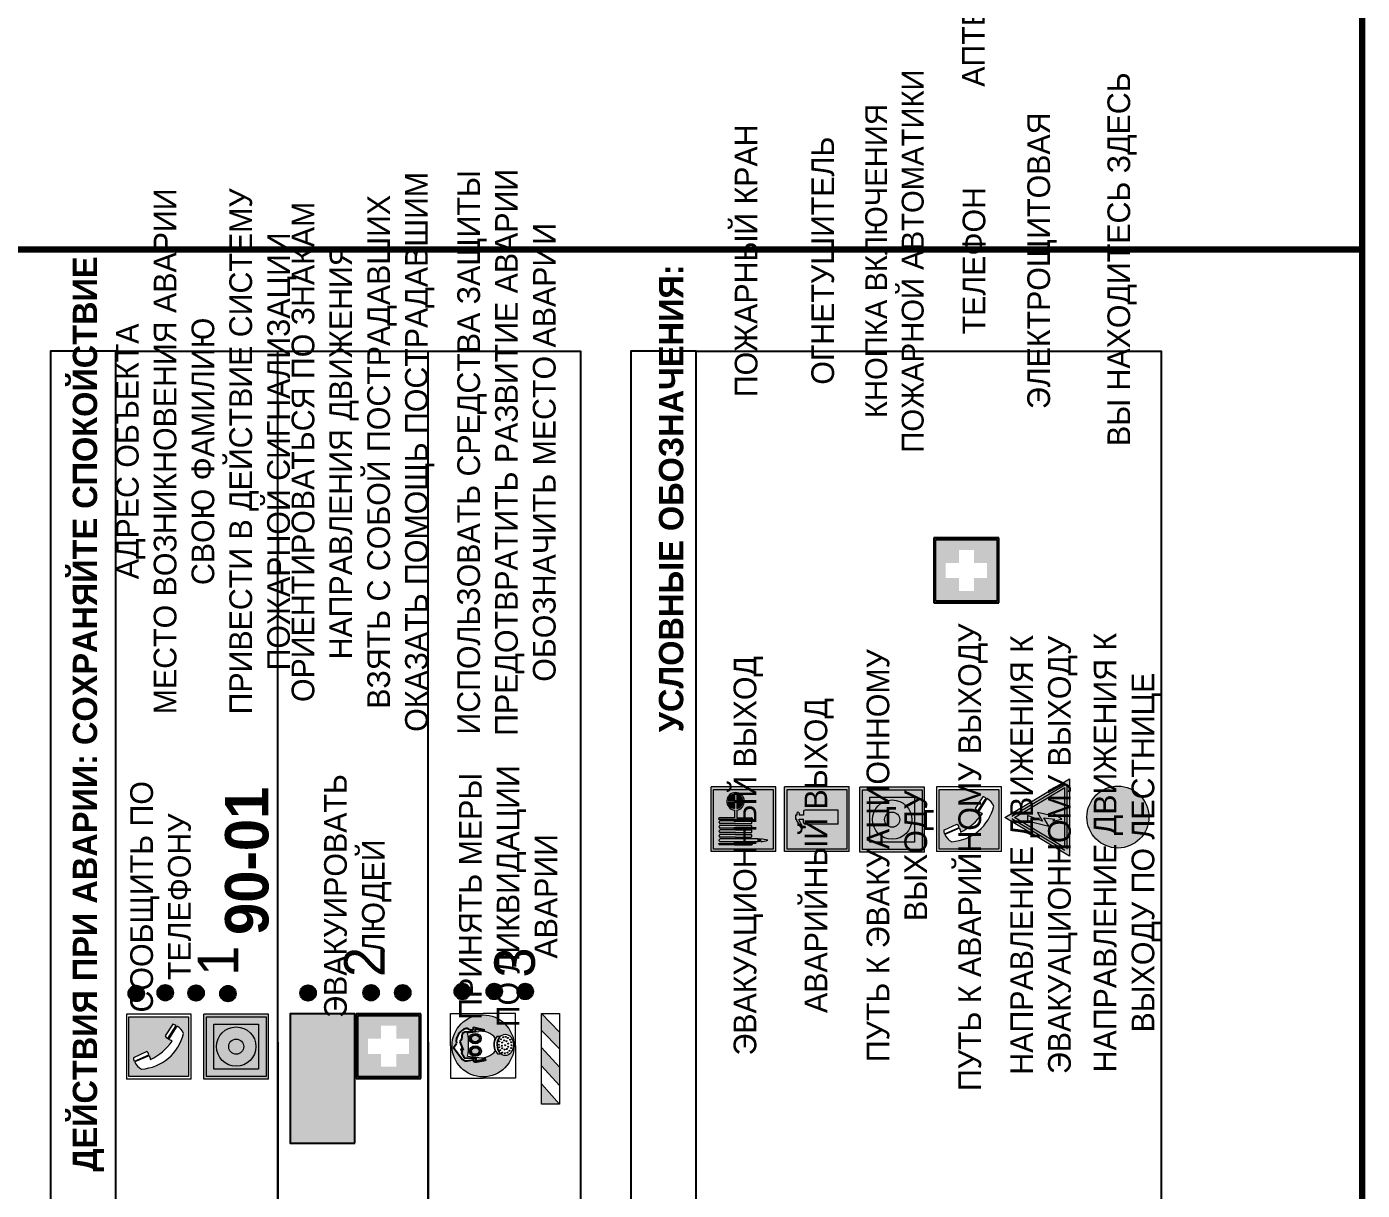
# Model space of a CAD drawing. Header units: millimetres. Extents: x 13114 to 67229, y 22859 to 38520.
# Drawn here: x 19893.1 to 20057.9, y 24949.1 to 25092.8 of the extents above; entities that cross this region are included whole.
import ezdxf

# ---------------------------------------------------------------- set-up
doc = ezdxf.new("R2010")
doc.units = ezdxf.units.MM
doc.styles.add('обычный', font='arial.ttf')

# ---------------------------------------------------------------- blocks, each defined once
blk = doc.blocks.new('A$C38D26F80')
h = blk.add_hatch(color=5)
h.dxf.hatch_style = 1
h.paths.add_polyline_path([(-8.77, -4.48, 1), (-0.19, -4.48, 1)])
h.paths.add_polyline_path([(-6.75, -3.58), (-6.75, -3.31), (-6.62, -3.22), (-6.5, -3.22), (-6.42, -3.3), (-6.39, -3.28), (-6.59, -2.23), (-6.59, -2.01), (-6.38, -1.58), (-4.76, -0.4), (-4.13, -0.79, -0.362848), (-2.1, -2.1, -0.201049), (-2.17, -2.48, 0.085434), (-2.26, -3.13), (-1.9, -3.16), (-2.25, -4.7), (-2.4, -4.59), (-2.43, -4.34), (-2.36, -4.34), (-2.14, -3.34), (-2.47, -3.42), (-2.58, -1.95), (-2.77, -1.58), (-3.58, -1.52), (-3.92, -1.26), (-5.05, -1.73), (-4.87, -1.39), (-5.41, -1.6), (-5.41, -1.46), (-6.13, -1.87), (-6.18, -3.5), (-6.56, -3.47), (-6.37, -4.59), (-6.16, -4.43), (-6.16, -4.66), (-6.36, -4.79), (-6.37, -4.8), (-6.51, -4.76)], flags=16)
h.paths.add_polyline_path([(-6.51, -4.76), (-6.36, -4.79), (-6.37, -4.8)], flags=0)
h.paths.add_polyline_path([(-5.92, -2.34, 0.089508), (-2.67, -2.35), (-2.48, -3.88, -0.268602), (-3.4, -6.18, 0.262449), (-5.2, -6.18, -0.268602), (-6.11, -3.88)], flags=16)
edge = h.paths.add_edge_path(flags=16)
edge.add_ellipse((-5.19, -3.41), major_axis=(0, 0.842), ratio=0.848992, start_angle=0, end_angle=360)
edge = h.paths.add_edge_path(flags=0)
edge.add_ellipse((-5.19, -3.39), major_axis=(0, 0.665), ratio=0.853798, start_angle=0, end_angle=360)
edge = h.paths.add_edge_path(flags=0)
edge.add_ellipse((-5.19, -3.4), major_axis=(0, 0.528), ratio=0.864094, start_angle=0, end_angle=360)
edge = h.paths.add_edge_path(flags=16)
edge.add_ellipse((-3.47, -3.4), major_axis=(0, 0.842), ratio=0.848992, start_angle=0, end_angle=360)
h.paths.add_polyline_path([(-3.13, -6.45), (-3.13, -6.84, 0.383174), (-5.57, -6.85), (-5.57, -6.49, -0.369952)], flags=16)
edge = h.paths.add_edge_path(flags=0)
edge.add_ellipse((-3.47, -3.39), major_axis=(0, 0.665), ratio=0.853798, start_angle=0, end_angle=360)
edge = h.paths.add_edge_path(flags=0)
edge.add_ellipse((-3.47, -3.4), major_axis=(0, 0.528), ratio=0.864094, start_angle=0, end_angle=360)
edge = h.paths.add_edge_path(flags=16)
edge.add_ellipse((-4.34, -7.57), major_axis=(-1.48, 0), ratio=0.744955, start_angle=0, end_angle=360)
h.paths.add_polyline_path([(-5.01, -6.85, -1), (-5.15, -6.85, -1)], flags=0)
h.paths.add_polyline_path([(-5.33, -7.14, -1), (-5.47, -7.14, -1)], flags=0)
h.paths.add_polyline_path([(-4.61, -6.71, -1), (-4.74, -6.71, -1)], flags=16)
h.paths.add_polyline_path([(-5.43, -7.51, -1), (-5.57, -7.51, -1)], flags=0)
h.paths.add_polyline_path([(-4.26, -6.67, -1), (-4.4, -6.67, -1)], flags=16)
h.paths.add_polyline_path([(-4.74, -7.14, -1), (-4.88, -7.14, -1)], flags=0)
h.paths.add_polyline_path([(-4.93, -7.43, -1), (-5.07, -7.43, -1)], flags=0)
h.paths.add_polyline_path([(-4.41, -7.07, -1), (-4.54, -7.07, -1)], flags=0)
h.paths.add_polyline_path([(-5.33, -7.87, -1), (-5.46, -7.87, -1)], flags=0)
h.paths.add_polyline_path([(-3.8, -6.71, -1), (-3.94, -6.71, -1)], flags=16)
h.paths.add_polyline_path([(-4.85, -7.78, -1), (-4.98, -7.78, -1)], flags=0)
h.paths.add_polyline_path([(-3.96, -7.14, -1), (-4.1, -7.14, -1)], flags=0)
h.paths.add_polyline_path([(-4.33, -7.53, -1), (-4.47, -7.53, -1)], flags=0)
h.paths.add_polyline_path([(-5.09, -8.12, -1), (-5.23, -8.12, -1)], flags=0)
h.paths.add_polyline_path([(-3.5, -6.94, -1), (-3.64, -6.94, -1)], flags=0)
h.paths.add_polyline_path([(-4.54, -7.97, -1), (-4.68, -7.97, -1)], flags=0)
h.paths.add_polyline_path([(-3.66, -7.39, -1), (-3.8, -7.39, -1)], flags=0)
h.paths.add_polyline_path([(-4.73, -8.35, -1), (-4.86, -8.35, -1)], flags=0)
h.paths.add_polyline_path([(-4.09, -7.96, -1), (-4.23, -7.96, -1)], flags=0)
h.paths.add_polyline_path([(-3.77, -7.74, -1), (-3.91, -7.74, -1)], flags=0)
h.paths.add_polyline_path([(-3.22, -7.27, -1), (-3.35, -7.27, -1)], flags=0)
h.paths.add_polyline_path([(-4.34, -8.4, -1), (-4.47, -8.4, -1)], flags=0)
h.paths.add_polyline_path([(-3.16, -7.61, -1), (-3.3, -7.61, -1)], flags=0)
h.paths.add_polyline_path([(-3.9, -8.35, -1), (-4.04, -8.35, -1)], flags=0)
h.paths.add_polyline_path([(-3.32, -7.91, -1), (-3.46, -7.91, -1)], flags=0)
h.paths.add_polyline_path([(-3.55, -8.23, -1), (-3.69, -8.23, -1)], flags=0)
at = {"color": 5, "lineweight": 5}
for p, q in [((-4.48, 0), (-8.96, 0)), ((-8.96, 0), (-8.96, -4.48)), ((-4.48, 0), (0, 0)), ((0, 0), (0, -4.48)), ((-6.59, -2.01), (-6.38, -1.58)), ((-6.38, -1.58), (-4.76, -0.4)), ((-5.41, -1.46), (-6.13, -1.87)), ((-4.87, -1.39), (-5.41, -1.6)), ((-5.41, -1.6), (-5.41, -1.46)), ((-3.92, -1.26), (-5.05, -1.73)), ((-5.05, -1.73), (-4.87, -1.39)), ((-4.76, -0.4), (-4.13, -0.79)), ((-3.58, -1.52), (-3.92, -1.26)), ((-2.77, -1.58), (-3.58, -1.52)), ((-2.58, -1.95), (-2.77, -1.58)), ((-6.75, -3.31), (-6.62, -3.22)), ((-6.75, -3.58), (-6.75, -3.31)), ((-6.51, -4.76), (-6.75, -3.58)), ((-6.62, -3.22), (-6.5, -3.22)), ((-6.59, -2.23), (-6.59, -2.01)), ((-6.39, -3.28), (-6.59, -2.23)), ((-6.18, -3.5), (-6.56, -3.47)), ((-6.56, -3.47), (-6.37, -4.59)), ((-6.5, -3.22), (-6.42, -3.3)), ((-6.42, -3.3), (-6.39, -3.28)), ((-6.13, -1.87), (-6.18, -3.5)), ((-5.92, -2.34), (-6.11, -3.88)), ((-2.67, -2.34), (-2.48, -3.88)), ((-2.47, -3.42), (-2.58, -1.95)), ((-2.14, -3.34), (-2.47, -3.42)), ((-2.36, -4.34), (-2.14, -3.34)), ((-1.9, -3.16), (-2.26, -3.13)), ((-2.25, -4.7), (-1.9, -3.16)), ((-8.96, -8.96), (-8.96, -4.48)), ((-6.37, -4.8), (-6.51, -4.76)), ((-6.37, -4.59), (-6.16, -4.43)), ((-6.16, -4.66), (-6.37, -4.8)), ((-6.16, -4.43), (-6.16, -4.66)), ((-2.43, -4.34), (-2.4, -4.59)), ((-2.43, -4.34), (-2.36, -4.34)), ((-2.4, -4.59), (-2.25, -4.7)), ((0, -8.96), (0, -4.48)), ((-5.57, -6.49), (-5.57, -6.85)), ((-3.13, -6.45), (-3.13, -6.84)), ((-4.48, -8.96), (-8.96, -8.96)), ((-4.48, -8.96), (0, -8.96))]:
    blk.add_line(p, q, dxfattribs=at)
at = {"color": 5}
for p, q in [((-6.59, -2.01), (-6.38, -1.58)), ((-6.38, -1.58), (-4.76, -0.4)), ((-5.41, -1.46), (-6.13, -1.87)), ((-4.87, -1.39), (-5.41, -1.6)), ((-5.41, -1.6), (-5.41, -1.46)), ((-3.92, -1.26), (-5.05, -1.73)), ((-5.05, -1.73), (-4.87, -1.39)), ((-4.76, -0.4), (-4.13, -0.79)), ((-3.58, -1.52), (-3.92, -1.26)), ((-2.77, -1.58), (-3.58, -1.52)), ((-2.58, -1.95), (-2.77, -1.58)), ((-6.75, -3.31), (-6.62, -3.22)), ((-6.75, -3.58), (-6.75, -3.31)), ((-6.51, -4.76), (-6.75, -3.58)), ((-6.62, -3.22), (-6.5, -3.22)), ((-6.59, -2.23), (-6.59, -2.01)), ((-6.39, -3.28), (-6.59, -2.23)), ((-6.18, -3.5), (-6.56, -3.47)), ((-6.56, -3.47), (-6.37, -4.59)), ((-6.5, -3.22), (-6.42, -3.3)), ((-6.42, -3.3), (-6.39, -3.28)), ((-6.13, -1.87), (-6.18, -3.5)), ((-2.47, -3.42), (-2.58, -1.95)), ((-2.14, -3.34), (-2.47, -3.42)), ((-2.36, -4.34), (-2.14, -3.34)), ((-2.26, -3.13), (-1.9, -3.16)), ((-1.9, -3.16), (-2.25, -4.7)), ((-6.37, -4.8), (-6.51, -4.76)), ((-6.36, -4.79), (-6.51, -4.76)), ((-6.37, -4.59), (-6.16, -4.43)), ((-6.16, -4.66), (-6.37, -4.8)), ((-6.16, -4.66), (-6.36, -4.79)), ((-6.16, -4.43), (-6.16, -4.66)), ((-2.4, -4.59), (-2.43, -4.34)), ((-2.43, -4.34), (-2.36, -4.34)), ((-2.25, -4.7), (-2.4, -4.59))]:
    blk.add_line(p, q, dxfattribs=at)
at = {"color": 5, "lineweight": 5}
for centre, radius in [((-4.48, -4.48), 4.29), ((-5.4, -7.14), 0.0678), ((-5.08, -6.85), 0.0678), ((-5, -7.43), 0.0678), ((-4.81, -7.14), 0.0678), ((-4.67, -6.71), 0.0678), ((-4.47, -7.07), 0.0678), ((-4.33, -6.67), 0.0678), ((-4.03, -7.14), 0.0678), ((-3.87, -6.71), 0.0678), ((-3.73, -7.39), 0.0678), ((-3.57, -6.94), 0.0678), ((-3.28, -7.27), 0.0678), ((-5.5, -7.51), 0.0678), ((-5.4, -7.87), 0.0678), ((-5.16, -8.12), 0.0678), ((-4.91, -7.78), 0.0678), ((-4.79, -8.35), 0.0678), ((-4.61, -7.97), 0.0678), ((-4.4, -7.53), 0.0678), ((-4.4, -8.4), 0.0678), ((-4.16, -7.96), 0.0678), ((-3.97, -8.35), 0.0678), ((-3.84, -7.74), 0.0678), ((-3.62, -8.23), 0.0678), ((-3.39, -7.91), 0.0678), ((-3.23, -7.61), 0.0678)]:
    blk.add_circle(centre, radius, dxfattribs=at)
at = {"color": 5}
for centre, radius, start, end in [((-3.89, -2.66), 1.88, 17.387, 97.1599), ((-0.35, -3.07), 1.91, 162.2553, 181.7878), ((-2.6, -2.2), 0.511, 326.3906, 11.8614)]:
    blk.add_arc(centre, radius, start, end, dxfattribs=at)
at = {"color": 5, "lineweight": 5}
for centre, radius, start, end in [((-4.28, 6.66), 9.15, 259.6987, 280.1569), ((-0.47, -3.05), 1.79, 161.5846, 182.4584), ((-2.6, -2.2), 0.513, 326.4781, 11.7739), ((-3.66, -4.24), 2.47, 171.573, 231.7124), ((-4.93, -4.24), 2.47, 308.2876, 8.427), ((-4.33, -7.88), 1.87, 50.358, 131.5662), ((-4.34, -8.2), 1.82, 48.4943, 132.3565), ((-4.3, -7.78), 1.83, 60.5889, 119.4111)]:
    blk.add_arc(centre, radius, start, end, dxfattribs=at)
for centre, major_axis, ratio in [((-5.19, -3.41), (0, 0.842), 0.848992), ((-5.19, -3.39), (0, 0.665), 0.853798), ((-5.19, -3.4), (0, 0.528), 0.864094), ((-3.47, -3.4), (0, 0.842), 0.848992), ((-3.47, -3.39), (0, 0.665), 0.853798), ((-3.47, -3.4), (0, 0.528), 0.864094), ((-4.34, -7.57), (-1.48, 0), 0.744955)]:
    blk.add_ellipse(centre, major_axis=major_axis, ratio=ratio, dxfattribs=at)
blk = doc.blocks.new('A$C47DD6509')
at = {"lineweight": 5}
for points in [[(-8.69, 0), (-11.19, 0), (-11.19, -2.22)], [(-4.22, 0), (-6.45, 0), (-8.91, -2.22), (-6.61, -2.22)], [(0, 0), (-2.09, 0), (-4.36, -2.22), (-2.29, -2.22)]]:
    blk.add_hatch(color=242, dxfattribs=at).paths.add_polyline_path(points)
at = {"color": 242, "lineweight": 5}
for p, q in [((-11.19, -2.22), (-8.69, 0)), ((-11.19, -2.22), (-11.19, 0)), ((-11.19, 0), (-8.69, 0)), ((-11.19, 0), (0, 0)), ((-8.91, -2.22), (-6.45, 0)), ((-6.61, -2.22), (-4.22, 0)), ((-4.36, -2.22), (-2.09, 0)), ((-2.29, -2.22), (0, 0)), ((0, 0), (0, -2.22)), ((0, -2.22), (-11.19, -2.22))]:
    blk.add_line(p, q, dxfattribs=at)
blk = doc.blocks.new('A$C32E8229D')
at = {"true_color": 0xffffff}
blk.add_hatch(color=7, dxfattribs=at).paths.add_polyline_path([(0, 0), (0, -8), (16, -8), (16, 0)])
h = blk.add_hatch(color=126)
h.paths.add_polyline_path([(0.2, -0.2), (15.8, -0.2), (15.8, -7.8), (0.2, -7.8)])
h.paths.add_polyline_path([(13.49, -2.05), (12.08, -2.05), (11.37, -2.63, 0.162397), (11.29, -2.84), (11.29, -3.63), (10.35, -3.63), (10.35, -4.05), (11.68, -4.05), (11.68, -3.48), (12.26, -4.28), (11.29, -5.1), (11.29, -6.78), (11.85, -6.78), (11.85, -5.44), (12.8, -4.64), (12.8, -5.94), (14.46, -5.94), (14.46, -5.39), (13.45, -5.39), (13.45, -3.97), (12.46, -2.59), (13.15, -2.59), (13.69, -3.34), (14.18, -3)], flags=16)
h.paths.add_polyline_path([(10.74, -1.82, 1), (11.8, -1.82, 1)], flags=16)
h.paths.add_polyline_path([(9.39, -3.59), (5.99, -3.59), (6.56, -3.03), (5.91, -3.03), (5.1, -3.83), (5.91, -4.64), (6.56, -4.64), (5.99, -4.09), (9.39, -4.09)], flags=16)
h.paths.add_polyline_path([(4.29, -1.08), (1.72, -1.08), (1.72, -6.6), (4.29, -6.6)], flags=16)
at = {"color": 126}
blk.add_lwpolyline([(16, -8), (0, -8), (0, 0), (16, 0)], close=True, dxfattribs=at)
blk = doc.blocks.new('A$C18900ED3')
h = blk.add_hatch(color=126)
h.paths.add_polyline_path([(-0.18, -0.18), (-7.02, -0.18), (-7.02, -7.02), (-0.18, -7.02)])
h.paths.add_polyline_path([(-5.89, -4.46), (-5.89, -2.77), (-4.46, -2.77), (-4.46, -1.31), (-2.77, -1.31), (-2.77, -2.77), (-1.33, -2.77), (-1.33, -4.46), (-2.77, -4.46), (-2.77, -5.89), (-4.46, -5.89), (-4.46, -4.46)], flags=16)
at = {"color": 126}
for p, q in [((-7.2, 0), (-7.2, -7.2)), ((0, 0), (-7.2, 0)), ((0, -7.2), (0, 0)), ((-7.02, -7.02), (-7.02, -0.18)), ((-7.02, -0.18), (-0.18, -0.18)), ((-0.18, -0.18), (-0.18, -7.02)), ((-7.2, -7.2), (0, -7.2)), ((-0.18, -7.02), (-7.02, -7.02))]:
    blk.add_line(p, q, dxfattribs=at)
blk = doc.blocks.new('A$C456E1F9C')
at = {"lineweight": 5}
h = blk.add_hatch(color=242, dxfattribs=at)
h.paths.add_polyline_path([(0.51, -1.47), (0.51, -13.26), (12.29, -13.26), (12.29, -1.47)])
h.paths.add_polyline_path([(5.42, -4.95, -0.254479), (4.78, -5.4), (3.52, -2.53, -0.209735), (4.23, -2.4)], flags=16)
h.paths.add_polyline_path([(8.53, -8.6), (10.87, -10.17), (10.54, -10.76), (8.03, -9.13, -0.192251)], flags=16)
h.paths.add_polyline_path([(4.61, -5.49, 0.005518), (3.87, -5.72, 0.128647), (7.49, -10.01, 0.00809), (7.83, -9.33), (10.47, -10.97, -0.16736), (8.99, -12.25, -0.327862), (1.95, -3.95, -0.166952), (3.36, -2.62)], flags=16)
at = {"color": 242, "lineweight": 5}
for p, q in [((0, -13.77), (0, -0.97)), ((12.8, -0.97), (0, -0.97)), ((4.61, -5.49), (3.36, -2.62)), ((3.52, -2.53), (4.78, -5.4)), ((4.23, -2.4), (5.42, -4.95)), ((12.8, -13.77), (12.8, -0.97)), ((7.83, -9.33), (10.47, -10.97)), ((8.03, -9.13), (10.54, -10.76)), ((10.81, -10.12), (8.53, -8.6)), ((10.54, -10.76), (10.8, -10.3)), ((10.8, -10.3), (10.81, -10.12)), ((0, -13.77), (12.8, -13.77))]:
    blk.add_line(p, q, dxfattribs=at)
blk.add_lwpolyline([(0.51, -1.47), (12.29, -1.47), (12.29, -13.26), (0.51, -13.26)], close=True, dxfattribs=at)
for centre, radius, start, end in [((4.59, -5.34), 2.99, 114.2845, 152.1974), ((4.02, -3.27), 0.891, 76.3284, 123.7092), ((11.12, -3.31), 9.19, 183.9915, 256.6009), ((4.68, -4.59), 0.824, 276.9621, 334.0723), ((14.98, -39.1), 35.17, 107.1487, 108.4135), ((13.86, -0.94), 11.08, 205.5536, 234.8762), ((-13.31, 0.8), 23.44, 332.5487, 334.4027), ((8.94, -9.5), 0.989, 114.4092, 157.9388), ((7.87, -9.46), 3, 291.9291, 329.9329)]:
    blk.add_arc(centre, radius, start, end, dxfattribs=at)
blk = doc.blocks.new('A$C54414219')
at = {"true_color": 0xffffff}
h = blk.add_hatch(color=7, dxfattribs=at)
h.paths.add_polyline_path([(2.39, -9.45), (2.39, -18.3), (11.23, -18.3), (11.23, -9.45)], flags=0)
h.paths.add_polyline_path([(10.71, -13.87, -1), (2.92, -13.87, -1)], flags=0)
h.paths.add_polyline_path([(8.3, -13.87, -1), (5.33, -13.87, -1)], flags=0)
h.paths.add_polyline_path([(0.41, -7.47), (0.41, -20.27), (13.21, -20.27), (13.21, -7.47)])
h.paths.add_polyline_path([(0.92, -19.77), (12.71, -19.77), (12.71, -7.98), (0.92, -7.98)], flags=16)
h.paths.add_polyline_path([(11.23, -9.45), (11.23, -18.3), (2.39, -18.3), (2.39, -9.45)], flags=0)
at = {"lineweight": 5}
h = blk.add_hatch(color=242, dxfattribs=at)
h.paths.add_polyline_path([(12.71, -7.98), (0.92, -7.98), (0.92, -19.77), (12.71, -19.77)])
h.paths.add_polyline_path([(11.23, -18.3), (2.39, -18.3), (2.39, -9.45), (11.23, -9.45)], flags=16)
h.paths.add_polyline_path([(10.71, -13.87, -1), (2.92, -13.87, -1)], flags=0)
h.paths.add_polyline_path([(8.3, -13.87, -1), (5.33, -13.87, -1)], flags=0)
at = {"true_color": 0xffffff}
h = blk.add_hatch(color=7, dxfattribs=at)
h.paths.add_polyline_path([(2.39, -9.45), (2.39, -18.3), (11.23, -18.3), (11.23, -9.45)])
h.paths.add_polyline_path([(10.71, -13.87, -1), (2.92, -13.87, -1)], flags=16)
h.paths.add_polyline_path([(8.3, -13.87, -1), (5.33, -13.87, -1)], flags=0)
at = {"lineweight": 5}
h = blk.add_hatch(color=242, dxfattribs=at)
h.paths.add_polyline_path([(2.92, -13.87, 1), (10.71, -13.87, 1)])
h.paths.add_polyline_path([(8.3, -13.87, -1), (5.33, -13.87, -1)], flags=16)
at = {"color": 242, "lineweight": 5}
for p, q in [((0.41, -20.27), (0.41, -7.47)), ((0.41, -7.47), (13.21, -7.47)), ((0.41, -7.47), (13.21, -7.47)), ((13.21, -20.27), (13.21, -7.47)), ((0.41, -20.27), (13.21, -20.27))]:
    blk.add_line(p, q, dxfattribs=at)
for points in [[(0.92, -7.98), (12.71, -7.98), (12.71, -19.77), (0.92, -19.77)], [(2.39, -9.45), (11.23, -9.45), (11.23, -18.3), (2.39, -18.3)]]:
    blk.add_lwpolyline(points, close=True, dxfattribs=at)
for radius in [3.89, 1.49]:
    blk.add_circle((6.81, -13.87), radius, dxfattribs=at)
blk = doc.blocks.new('A$C3E6D3DDE')
at = {"lineweight": 5}
h = blk.add_hatch(color=40, dxfattribs=at)
h.paths.add_polyline_path([(24.1, 1.45), (16.46, -11.35), (31.74, -11.35)])
h.paths.add_polyline_path([(24.09, -0.46), (30.03, -10.41), (18.14, -10.41)], flags=16)
h.paths.add_polyline_path([(24.54, -3.08), (23.41, -6.02), (25.13, -5.01), (24.33, -8.5), (24.82, -8.27), (23.79, -9.86), (23.4, -8.04), (23.8, -8.43), (24.04, -6.29), (22.39, -7.25), (23.44, -3.08)], flags=0)
h = blk.add_hatch(color=256, dxfattribs=at)
h.paths.add_polyline_path([(24.37, 0.03, 0.567511), (23.82, 0.03), (17.59, -10.4, 0.582454), (17.86, -10.88), (30.32, -10.88, 0.582149), (30.6, -10.4)])
h.paths.add_polyline_path([(24.09, -0.46), (18.14, -10.41), (30.03, -10.41)], flags=16)
h.paths.add_polyline_path([(24.54, -3.08), (23.41, -6.02), (25.13, -5.01), (24.33, -8.5), (24.82, -8.27), (23.79, -9.86), (23.4, -8.04), (23.8, -8.43), (24.04, -6.29), (22.39, -7.25), (23.44, -3.08)], flags=0)
h = blk.add_hatch(color=40, dxfattribs=at)
h.paths.add_polyline_path([(24.09, -0.46), (18.14, -10.41), (30.03, -10.41)])
h.paths.add_polyline_path([(24.82, -8.27), (23.79, -9.86), (23.4, -8.04), (23.8, -8.43), (24.04, -6.29), (22.39, -7.25), (23.44, -3.08), (24.54, -3.08), (23.41, -6.02), (25.13, -5.01), (24.33, -8.5)], flags=16)
at = {"color": 40, "lineweight": 5}
for p, q in [((16.46, -11.35), (24.1, 1.45)), ((24.1, 1.45), (31.74, -11.35))]:
    blk.add_line(p, q, dxfattribs=at)
at = {"lineweight": 5}
for p, q in [((17.59, -10.4), (23.82, 0.03)), ((24.37, 0.03), (30.6, -10.4)), ((18.14, -10.41), (24.09, -0.46)), ((24.09, -0.46), (30.03, -10.41)), ((23.44, -3.08), (22.39, -7.25)), ((23.41, -6.02), (24.54, -3.08)), ((25.13, -5.01), (23.41, -6.02)), ((24.54, -3.08), (23.44, -3.08)), ((24.33, -8.5), (25.13, -5.01)), ((22.39, -7.25), (24.04, -6.29)), ((24.04, -6.29), (23.8, -8.43)), ((18.14, -10.41), (30.03, -10.41)), ((23.8, -8.43), (23.4, -8.04)), ((23.4, -8.04), (23.79, -9.86)), ((23.79, -9.86), (24.82, -8.27)), ((24.82, -8.27), (24.33, -8.5)), ((17.86, -10.88), (30.32, -10.88))]:
    blk.add_line(p, q, dxfattribs=at)
at = {"color": 50, "lineweight": 5}
blk.add_line((31.74, -11.35), (16.46, -11.35), dxfattribs=at)
blk = doc.blocks.new('A$C37112FD5')
at = {"true_color": 0xf5f5ff}
h = blk.add_hatch(color=7, dxfattribs=at)
h.dxf.hatch_style = 1
h.paths.add_polyline_path([(12.8, -7.4), (0, -7.4), (0, -20.2), (12.8, -20.2)])
h.paths.add_polyline_path([(12.29, -7.91), (12.29, -19.69), (0.51, -19.69), (0.51, -7.91)], flags=16)
h.paths.add_polyline_path([(4.98, -9.04, -0.42597), (5.17, -9.22), (5.17, -12.25), (5.17, -15.29, -0.432244), (4.98, -15.47), (4.83, -15.47, -0.42597), (4.64, -15.29), (4.64, -12.25), (4.64, -9.22, -0.432244), (4.83, -9.04)], flags=0)
h.paths.add_polyline_path([(4.28, -9.22), (4.28, -12.25), (4.28, -15.29, -0.432244), (4.09, -15.47), (3.94, -15.47, -0.42597), (3.75, -15.29), (3.75, -12.25), (3.75, -9.22, -0.432244), (3.94, -9.04), (4.09, -9.04, -0.42597)], flags=0)
h.paths.add_polyline_path([(5.72, -9.04), (5.87, -9.04, -0.42597), (6.06, -9.22), (6.06, -12.25), (6.06, -15.29, -0.432244), (5.87, -15.47), (5.72, -15.47, -0.42597), (5.53, -15.29), (5.53, -12.25), (5.53, -9.22, -0.432244)], flags=0)
h.paths.add_polyline_path([(6.42, -8.9), (6.5, -8.9, -0.42597), (6.69, -9.08), (6.69, -12.03), (8.21, -12.03, -15.824349), (8.21, -12.47), (6.69, -12.47), (6.69, -15.42, -0.432244), (6.5, -15.6), (6.42, -15.6)], flags=0)
h.paths.add_polyline_path([(3.39, -9.22), (3.39, -12.25), (3.39, -15.29, -0.432244), (3.2, -15.47), (3.05, -15.47, -0.42597), (2.85, -15.29), (2.85, -12.25), (2.85, -9.22, -0.432244), (3.05, -9.04), (3.2, -9.04, -0.42597)], flags=0)
h.paths.add_polyline_path([(2.5, -9.22), (2.5, -16.71), (1.96, -16.71), (1.96, -9.22, -0.432244), (2.15, -9.04), (2.31, -9.04, -0.42597)], flags=0)
h.paths.add_polyline_path([(1.61, -8.9), (1.61, -15.6), (1.57, -15.6, -0.42597), (1.37, -15.42), (1.37, -12.03), (1.37, -9.09, -0.432244), (1.57, -8.9)], flags=0)
h.paths.add_polyline_path([(9.76, -10.81), (9.76, -12.03), (8.49, -12.03, -0.336371)], flags=0)
h.paths.add_polyline_path([(8.49, -12.47), (9.76, -12.47), (9.76, -13.7, -0.336371)], flags=0)
h.paths.add_polyline_path([(10.11, -10.81, -0.336371), (11.38, -12.03), (10.11, -12.03)], flags=0)
h.paths.add_polyline_path([(10.11, -12.47), (11.38, -12.47, -0.336371), (10.11, -13.7)], flags=0)
h.paths.add_polyline_path([(2.5, -16.84), (2.5, -17.05), (1.97, -17.05), (1.97, -16.84)], flags=0)
h.paths.add_polyline_path([(2.5, -17.24, -0.033778), (2.24, -18.6, -0.033778), (1.97, -17.24)], flags=0)
h = blk.add_hatch(color=242)
h.dxf.hatch_style = 1
h.paths.add_polyline_path([(12.29, -7.91), (0.51, -7.91), (0.51, -19.69), (12.29, -19.69)])
h.paths.add_polyline_path([(6.42, -15.6), (6.42, -8.9), (6.5, -8.9, -0.42597), (6.69, -9.08), (6.69, -12.03), (8.21, -12.03, -15.824349), (8.21, -12.47), (6.69, -12.47), (6.69, -15.42, -0.432244), (6.5, -15.6)], flags=16)
h.paths.add_polyline_path([(5.87, -15.47), (5.72, -15.47, -0.42597), (5.53, -15.29), (5.53, -12.25), (5.53, -9.22, -0.432244), (5.72, -9.04), (5.87, -9.04, -0.42597), (6.06, -9.22), (6.06, -12.25), (6.06, -15.29, -0.432244)], flags=16)
h.paths.add_polyline_path([(4.98, -15.47), (4.83, -15.47, -0.42597), (4.64, -15.29), (4.64, -12.25), (4.64, -9.22, -0.432244), (4.83, -9.04), (4.98, -9.04, -0.42597), (5.17, -9.22), (5.17, -12.25), (5.17, -15.29, -0.432244)], flags=16)
h.paths.add_polyline_path([(4.09, -15.47), (3.94, -15.47, -0.42597), (3.75, -15.29), (3.75, -12.25), (3.75, -9.22, -0.432244), (3.94, -9.04), (4.09, -9.04, -0.42597), (4.28, -9.22), (4.28, -12.25), (4.28, -15.29, -0.432244)], flags=16)
h.paths.add_polyline_path([(3.2, -15.47), (3.05, -15.47, -0.42597), (2.85, -15.29), (2.85, -12.25), (2.85, -9.22, -0.432244), (3.05, -9.04), (3.2, -9.04, -0.42597), (3.39, -9.22), (3.39, -12.25), (3.39, -15.29, -0.432244)], flags=16)
h.paths.add_polyline_path([(2.5, -17.05), (1.97, -17.05), (1.97, -16.84), (2.5, -16.84)], flags=16)
h.paths.add_polyline_path([(2.5, -17.24, -0.033778), (2.24, -18.6, -0.033778), (1.97, -17.24)], flags=16)
h.paths.add_polyline_path([(2.5, -16.71), (1.96, -16.71), (1.96, -9.22, -0.432244), (2.15, -9.04), (2.31, -9.04, -0.42597), (2.5, -9.22)], flags=16)
h.paths.add_polyline_path([(1.61, -15.6), (1.57, -15.6, -0.42597), (1.37, -15.42), (1.37, -12.03), (1.37, -9.09, -0.432244), (1.57, -8.9), (1.61, -8.9)], flags=16)
h.paths.add_polyline_path([(8.49, -12.47), (9.76, -12.47), (9.76, -13.7, -0.336371)], flags=0)
h.paths.add_polyline_path([(10.11, -13.7), (10.11, -12.47), (11.38, -12.47, -0.336371)], flags=0)
h.paths.add_polyline_path([(8.49, -12.03, -0.336371), (9.76, -10.81), (9.76, -12.03)], flags=0)
h.paths.add_polyline_path([(10.11, -12.03), (10.11, -10.81, -0.336371), (11.38, -12.03)], flags=0)
h = blk.add_hatch(color=7, dxfattribs=at)
h.dxf.hatch_style = 1
h.paths.add_polyline_path([(1.61, -8.9), (1.57, -8.9, 0.432244), (1.37, -9.09), (1.37, -12.03), (1.37, -15.42, 0.42597), (1.57, -15.6), (1.61, -15.6)])
h.paths.add_polyline_path([(2.5, -9.22, 0.42597), (2.31, -9.04), (2.15, -9.04, 0.432244), (1.96, -9.22), (1.96, -16.71), (2.5, -16.71)])
h.paths.add_polyline_path([(2.5, -16.84), (1.97, -16.84), (1.97, -17.05), (2.5, -17.05)])
h.paths.add_polyline_path([(2.5, -17.24), (1.97, -17.24, 0.033778), (2.24, -18.6, 0.033778)])
h.paths.add_polyline_path([(3.39, -12.25), (3.39, -9.22, 0.42597), (3.2, -9.04), (3.05, -9.04, 0.432244), (2.85, -9.22), (2.85, -12.25), (2.85, -15.29, 0.42597), (3.05, -15.47), (3.2, -15.47, 0.432244), (3.39, -15.29)])
h.paths.add_polyline_path([(4.28, -12.25), (4.28, -9.22, 0.42597), (4.09, -9.04), (3.94, -9.04, 0.432244), (3.75, -9.22), (3.75, -12.25), (3.75, -15.29, 0.42597), (3.94, -15.47), (4.09, -15.47, 0.432244), (4.28, -15.29)])
h.paths.add_polyline_path([(5.17, -12.25), (5.17, -9.22, 0.42597), (4.98, -9.04), (4.83, -9.04, 0.432244), (4.64, -9.22), (4.64, -12.25), (4.64, -15.29, 0.42597), (4.83, -15.47), (4.98, -15.47, 0.432244), (5.17, -15.29)])
h.paths.add_polyline_path([(6.06, -12.25), (6.06, -9.22, 0.42597), (5.87, -9.04), (5.72, -9.04, 0.432244), (5.53, -9.22), (5.53, -12.25), (5.53, -15.29, 0.42597), (5.72, -15.47), (5.87, -15.47, 0.432244), (6.06, -15.29)])
h.paths.add_polyline_path([(6.69, -12.47), (8.21, -12.47, 15.824349), (8.21, -12.03), (6.69, -12.03), (6.69, -9.08, 0.42597), (6.5, -8.9), (6.42, -8.9), (6.42, -15.6), (6.5, -15.6, 0.432244), (6.69, -15.42)])
h.paths.add_polyline_path([(8.49, -12.47), (9.76, -12.47), (9.76, -13.7, -0.336371)], flags=16)
h.paths.add_polyline_path([(8.49, -12.03, -0.336371), (9.76, -10.81), (9.76, -12.03)], flags=16)
h.paths.add_polyline_path([(10.11, -12.47), (11.38, -12.47, -0.336371), (10.11, -13.7)], flags=16)
h.paths.add_polyline_path([(10.11, -12.03), (10.11, -10.81, -0.336371), (11.38, -12.03)], flags=16)
h = blk.add_hatch(color=242)
h.dxf.hatch_style = 1
h.paths.add_polyline_path([(9.76, -10.81, 0.336371), (8.49, -12.03), (9.76, -12.03)])
h.paths.add_polyline_path([(10.11, -10.81), (10.11, -12.03), (11.38, -12.03, 0.336371)])
h.paths.add_polyline_path([(11.38, -12.47), (10.11, -12.47), (10.11, -13.7, 0.336371)])
h.paths.add_polyline_path([(9.76, -12.47), (8.49, -12.47, 0.336371), (9.76, -13.7)])
at = {"color": 242, "lineweight": 5}
for p, q in [((0, -20.2), (0, -7.4)), ((0, -7.4), (12.8, -7.4)), ((12.8, -20.2), (12.8, -7.4)), ((1.37, -12.03), (1.37, -9.08)), ((1.57, -8.9), (1.61, -8.9)), ((1.61, -8.9), (1.61, -15.6)), ((1.96, -16.71), (1.96, -9.22)), ((2.15, -9.04), (2.31, -9.04)), ((2.5, -16.71), (2.5, -9.22)), ((2.85, -12.25), (2.85, -9.22)), ((3.05, -9.04), (3.2, -9.04)), ((3.39, -12.25), (3.39, -9.22)), ((3.75, -12.25), (3.75, -9.22)), ((3.94, -9.04), (4.09, -9.04)), ((4.28, -12.25), (4.28, -9.22)), ((4.64, -12.25), (4.64, -9.22)), ((4.83, -9.04), (4.98, -9.04)), ((5.17, -12.25), (5.17, -9.22)), ((5.53, -12.25), (5.53, -9.22)), ((5.72, -9.04), (5.87, -9.04)), ((6.06, -12.25), (6.06, -9.22)), ((6.42, -8.9), (6.42, -15.6)), ((6.5, -8.9), (6.42, -8.9)), ((6.69, -12.03), (6.69, -9.08)), ((1.37, -12.03), (1.37, -15.42)), ((2.85, -12.25), (2.85, -15.29)), ((3.39, -12.25), (3.39, -15.29)), ((3.75, -12.25), (3.75, -15.29)), ((4.28, -12.25), (4.28, -15.29)), ((4.64, -12.25), (4.64, -15.29)), ((5.17, -12.25), (5.17, -15.29)), ((5.53, -12.25), (5.53, -15.29)), ((6.06, -12.25), (6.06, -15.29)), ((8.21, -12.03), (6.69, -12.03)), ((8.21, -12.47), (6.69, -12.47)), ((6.69, -12.47), (6.69, -15.42)), ((9.76, -12.03), (8.49, -12.03)), ((9.76, -12.47), (8.49, -12.47)), ((9.76, -10.81), (9.76, -12.03)), ((9.76, -12.47), (9.76, -13.7)), ((10.11, -10.81), (10.11, -12.03)), ((11.38, -12.03), (10.11, -12.03)), ((11.38, -12.47), (10.11, -12.47)), ((10.11, -12.47), (10.11, -13.7)), ((1.57, -15.6), (1.61, -15.6)), ((3.05, -15.47), (3.2, -15.47)), ((3.94, -15.47), (4.09, -15.47)), ((4.83, -15.47), (4.98, -15.47)), ((5.72, -15.47), (5.87, -15.47)), ((6.42, -15.6), (6.5, -15.6)), ((1.96, -16.71), (2.5, -16.71)), ((1.97, -16.84), (2.5, -16.84)), ((1.97, -17.05), (1.97, -16.84)), ((2.5, -17.05), (1.97, -17.05)), ((1.97, -17.24), (2.5, -17.24)), ((2.5, -16.84), (2.5, -17.05)), ((0, -20.2), (12.8, -20.2))]:
    blk.add_line(p, q, dxfattribs=at)
blk.add_lwpolyline([(0.51, -7.91), (12.29, -7.91), (12.29, -19.69), (0.51, -19.69)], close=True, dxfattribs=at)
for centre, radius, start, end in [((1.56, -9.09), 0.182, 87.1027, 180.6071), ((2.15, -9.22), 0.182, 87.1027, 180.6071), ((2.32, -9.22), 0.182, 359.3929, 92.8973), ((3.04, -9.22), 0.182, 87.1027, 180.6071), ((3.21, -9.22), 0.182, 359.3929, 92.8973), ((3.93, -9.22), 0.182, 87.1027, 180.6071), ((4.1, -9.22), 0.182, 359.3929, 92.8973), ((4.82, -9.22), 0.182, 87.1027, 180.6071), ((4.99, -9.22), 0.182, 359.3929, 92.8973), ((5.71, -9.22), 0.182, 87.1027, 180.6071), ((5.88, -9.22), 0.182, 359.3929, 92.8973), ((6.51, -9.09), 0.182, 359.3929, 92.8973), ((9.93, -12.25), 1.74, 187.2319, 172.7681), ((9.93, -12.25), 1.46, 96.9927, 171.3585), ((9.93, -12.25), 1.46, 188.6415, 263.0073), ((9.93, -12.25), 1.46, 8.6415, 83.0073), ((9.93, -12.25), 1.46, 276.9927, 351.3585), ((1.56, -15.42), 0.182, 179.3929, 272.8973), ((3.04, -15.29), 0.182, 179.3929, 272.8973), ((3.21, -15.29), 0.182, 267.1027, 0.6071), ((3.93, -15.29), 0.182, 179.3929, 272.8973), ((4.1, -15.29), 0.182, 267.1027, 0.6071), ((4.82, -15.29), 0.182, 179.3929, 272.8973), ((4.99, -15.29), 0.182, 267.1027, 0.6071), ((5.71, -15.29), 0.182, 179.3929, 272.8973), ((5.88, -15.29), 0.182, 267.1027, 0.6071), ((6.51, -15.42), 0.182, 267.1027, 0.6071), ((12.17, -15.98), 10.27, 187.041, 194.7793), ((-7.7, -15.98), 10.27, 345.2207, 352.959)]:
    blk.add_arc(centre, radius, start, end, dxfattribs=at)
blk = doc.blocks.new('A$C3AD82952')
at = {"true_color": 0xf5f5ff}
h = blk.add_hatch(color=7, dxfattribs=at)
h.dxf.hatch_style = 1
h.paths.add_polyline_path([(8.21, 8.73, 0.414214), (7.89, 9.05), (7.22, 9.05), (7.22, 9.92), (7.59, 9.92, 1), (7.57, 10.36), (7.22, 10.36), (7.22, 10.6), (6.43, 10.6), (6.43, 10.36), (6.01, 10.36), (4.74, 9.59), (4.74, 8.69), (4.98, 8.73), (4.98, 9.26), (6.12, 9.91), (6.43, 9.91), (6.43, 9.05), (5.76, 9.05, 0.414214), (5.44, 8.73), (5.44, 2.2), (8.21, 2.2)], flags=0)
h.paths.add_polyline_path([(12.8, 12.8), (0, 12.8), (0, 0), (12.8, 0)])
h.paths.add_polyline_path([(0.51, 12.29), (12.29, 12.29), (12.29, 0.51), (0.51, 0.51)], flags=16)
h.paths.add_polyline_path([(4.74, 9.59), (6.01, 10.36), (6.43, 10.36), (6.43, 10.6), (7.22, 10.6), (7.22, 10.36), (7.59, 10.36, -0.94586), (7.59, 9.92), (7.22, 9.92), (7.22, 9.05), (7.89, 9.05, -0.414214), (8.21, 8.73), (8.21, 2.2), (5.44, 2.2), (5.44, 8.73, -0.414214), (5.76, 9.05), (6.43, 9.05), (6.43, 9.91), (6.12, 9.91), (4.98, 9.26), (4.98, 8.73), (4.74, 8.69)], flags=0)
h = blk.add_hatch(color=242)
h.dxf.hatch_style = 1
h.paths.add_polyline_path([(12.29, 12.29), (0.51, 12.29), (0.51, 0.51), (12.29, 0.51)])
h.paths.add_polyline_path([(4.74, 8.69), (4.74, 9.59), (6.01, 10.36), (6.43, 10.36), (6.43, 10.6), (7.22, 10.6), (7.22, 10.36), (7.59, 10.36, -0.94586), (7.59, 9.92), (7.22, 9.92), (7.22, 9.05), (7.89, 9.05, -0.414214), (8.21, 8.73), (8.21, 2.2), (5.44, 2.2), (5.44, 8.73, -0.414214), (5.76, 9.05), (6.43, 9.05), (6.43, 9.91), (6.12, 9.91), (4.98, 9.26), (4.98, 8.73)], flags=16)
h = blk.add_hatch(color=7, dxfattribs=at)
h.dxf.hatch_style = 1
h.paths.add_polyline_path([(8.21, 8.73, 0.414214), (7.89, 9.05), (7.22, 9.05), (7.22, 9.92), (7.59, 9.92, 1), (7.57, 10.36), (7.22, 10.36), (7.22, 10.6), (6.43, 10.6), (6.43, 10.36), (6.01, 10.36), (4.74, 9.59), (4.74, 8.69), (4.98, 8.73), (4.98, 9.26), (6.12, 9.91), (6.43, 9.91), (6.43, 9.05), (5.76, 9.05, 0.414214), (5.44, 8.73), (5.44, 2.2), (8.21, 2.2)])
at = {"color": 242, "lineweight": 5}
for p, q in [((0, 0), (0, 12.8)), ((0, 12.8), (12.8, 12.8)), ((7.22, 10.6), (6.43, 10.6)), ((6.43, 10.6), (6.43, 10.36)), ((7.22, 10.36), (7.22, 10.6)), ((12.8, 0), (12.8, 12.8)), ((6.01, 10.36), (4.74, 9.59)), ((4.74, 9.59), (4.74, 8.69)), ((4.74, 8.69), (4.98, 8.73)), ((4.98, 9.26), (6.12, 9.91)), ((4.98, 8.73), (4.98, 9.26)), ((5.44, 2.2), (5.44, 8.73)), ((5.76, 9.05), (6.43, 9.05)), ((6.01, 10.36), (6.43, 10.36)), ((6.12, 9.91), (6.43, 9.91)), ((6.43, 9.91), (6.43, 9.05)), ((7.59, 10.36), (7.22, 10.36)), ((7.22, 9.05), (7.22, 9.92)), ((7.59, 9.92), (7.22, 9.92)), ((7.89, 9.05), (7.22, 9.05)), ((8.21, 2.2), (8.21, 8.73)), ((0, 0), (12.8, 0)), ((5.44, 2.2), (8.21, 2.2))]:
    blk.add_line(p, q, dxfattribs=at)
blk.add_lwpolyline([(0.51, 12.29), (12.29, 12.29), (12.29, 0.51), (0.51, 0.51)], close=True, dxfattribs=at)
for centre, radius, start, end in [((5.76, 8.73), 0.32, 90, 180), ((7.58, 10.14), 0.223, 273.1875, 86.8125), ((7.89, 8.73), 0.32, 0, 90)]:
    blk.add_arc(centre, radius, start, end, dxfattribs=at)
blk = doc.blocks.new('A$C7B8C2D5B')
at = {"lineweight": 0}
h = blk.add_hatch(color=5, dxfattribs=at)
h.dxf.hatch_style = 1
h.paths.add_polyline_path([(1.397, -3.024, 1), (-2.112, -3.024, 1)])
at = {"color": 5, "lineweight": 0}
blk.add_circle((-0.358, -3.024), 1.755, dxfattribs=at)

msp = doc.modelspace()

# ---------------------------------------------------------------- hatches: boundary and pattern name
at = {"lineweight": 0}
h = msp.add_hatch(color=256, dxfattribs=at)
h.dxf.hatch_style = 1
h.paths.add_polyline_path([(19905.61, 24973.42, 1), (19907.55, 24973.42, 1)])
h = msp.add_hatch(color=256, dxfattribs=at)
h.dxf.hatch_style = 1
h.paths.add_polyline_path([(19909.2, 24973.52, 1), (19911.13, 24973.52, 1)])
h = msp.add_hatch(color=256, dxfattribs=at)
h.dxf.hatch_style = 1
h.paths.add_polyline_path([(19913.01, 24973.48, 1), (19914.94, 24973.48, 1)])
h = msp.add_hatch(color=256, dxfattribs=at)
h.dxf.hatch_style = 1
h.paths.add_polyline_path([(19916.94, 24973.4, 1), (19918.87, 24973.4, 1)])
h = msp.add_hatch(color=256, dxfattribs=at)
h.dxf.hatch_style = 1
h.paths.add_polyline_path([(19926.82, 24973.48, 1), (19928.75, 24973.48, 1)])
h = msp.add_hatch(color=256, dxfattribs=at)
h.dxf.hatch_style = 1
h.paths.add_polyline_path([(19934.6, 24973.52, 1), (19936.54, 24973.52, 1)])
h = msp.add_hatch(color=256, dxfattribs=at)
h.dxf.hatch_style = 1
h.paths.add_polyline_path([(19938.51, 24973.52, 1), (19940.44, 24973.52, 1)])
h = msp.add_hatch(color=256, dxfattribs=at)
h.dxf.hatch_style = 1
h.paths.add_polyline_path([(19945.86, 24973.67, 1), (19947.79, 24973.67, 1)])
h = msp.add_hatch(color=256, dxfattribs=at)
h.dxf.hatch_style = 1
h.paths.add_polyline_path([(19949.8, 24973.67, 1), (19951.73, 24973.67, 1)])
h = msp.add_hatch(color=256, dxfattribs=at)
h.dxf.hatch_style = 1
h.paths.add_polyline_path([(19953.64, 24973.67, 1), (19955.57, 24973.67, 1)])

# ---------------------------------------------------------------- linework, layer by layer
at = {"color": 6, "lineweight": 100}
for points in [[(19457.94, 25065.27), (20057.94, 25065.27), (20057.94, 25460.27), (19457.94, 25460.27)], [(19457.94, 24670.27), (20057.94, 24670.27), (20057.94, 25065.27), (19457.94, 25065.27)]]:
    msp.add_lwpolyline(points, close=True, dxfattribs=at)
for points in [[(19904.04, 24908.97), (19904.04, 25052.74), (19895.99, 25052.74), (19895.99, 24908.97)], [(19904.04, 24908.97), (19904.04, 25052.74), (19961.44, 25052.74), (19961.44, 24908.97)], [(19975.69, 24908.97), (19975.69, 25052.74), (19967.64, 25052.74), (19967.64, 24908.97)], [(19975.69, 24908.97), (19975.69, 25052.74), (20033.09, 25052.74), (20033.09, 24908.97)]]:
    msp.add_lwpolyline(points, close=True)
for points in [[(19924.04, 24967.39), (19924.04, 24908.97), (19924.04, 25052.74)], [(19942.61, 24967.39), (19942.61, 24908.97), (19942.61, 25052.74)]]:
    msp.add_lwpolyline(points)
for centre in [(19906.58, 24973.42), (19910.16, 24973.52), (19913.97, 24973.48), (19917.9, 24973.4), (19927.79, 24973.48), (19935.57, 24973.52), (19939.47, 24973.52), (19946.83, 24973.67), (19950.77, 24973.67), (19954.6, 24973.67)]:
    msp.add_circle(centre, 0.966)

# ---------------------------------------------------------------- block references
at = {"rotation": 90}
for name, p, xscale, yscale, zscale in [('A$C18900ED3', (20005.06, 25029.67), 1.111111111007631, 1.111111111007631, 1.111111111007631), ('A$C3E6D3DDE', (20014.7, 24980.08), 0.625, 0.625, 0.625), ('A$C37112FD5', (19972.91, 24990.94), 0.6249984004534781, 0.6249984004534781, 0.6249984004534781), ('A$C3AD82952', (19994.61, 24990.94), 0.625, 0.625, 0.625), ('A$C54414219', (19991.23, 24990.63), 0.625, 0.625, 0.625), ('A$C456E1F9C', (20004.78, 24990.94), 0.625, 0.625, 0.625), ('A$C7B8C2D5B', (20021.18, 24995.98), 2.177419353276491, 2.177419353276491, 2.177419353276491), ('A$C456E1F9C', (19904.76, 24962.86), 0.625, 0.625, 0.625), ('A$C54414219', (19910.25, 24962.6), 0.625, 0.625, 0.625), ('A$C18900ED3', (19933.72, 24970.92), 1.111111111007631, 1.111111111007631, 1.111111111007631), ('A$C38D26F80', (19945.39, 24970.95), 0.8928571427240968, 0.8928571427240968, 0.8928571427240968)]:
    msp.add_blockref(name, p, dxfattribs=dict(at, xscale=xscale, yscale=yscale, zscale=zscale))
at = {"xscale": -1, "rotation": 90}
msp.add_blockref('A$C32E8229D', (19925.57, 24970.92), dxfattribs=at)
at = {"color": 242, "true_color": 0xc1121c, "rotation": 90}
msp.add_blockref('A$C47DD6509', (19956.6, 24970.95), dxfattribs=at)

# ---------------------------------------------------------------- texts
at = {"lineweight": 0, "attachment_point": 5, "rotation": 90, "style": 'обычный'}
for s, insert, char_height, width in [('\\pi-8.4,l8.4,t8.4;{\\fProxima Nova Rg|b0|i0|c204|p2;АПТЕЧКА\\H1.1667x; }', (20009.93, 25093.95), 2.8, 126.6484), ('\\pi-8.1,l8.1,t8.1;{\\fProxima Nova Rg|b0|i0|c204|p2;КНОПКА ВКЛЮЧЕНИЯ\\PПОЖАРНОЙ АВТОМАТИКИ}', (20000.2, 25063.86), 2.7, 126.6484), ('\\pi-8.4,l8.4,t8.4;{\\fProxima Nova Rg|b0|i0|c204|p2;ВЫ НАХОДИТЕСЬ ЗДЕСЬ\\H1.1997x; }', (20028.28, 25064.09), 2.8, 126.6484), ('\\pi-8.4,l8.4,t8.4;{\\fProxima Nova Rg|b0|i0|c204|p2;ЭЛЕКТРОЩИТОВАЯ\\H1.1997x; }', (20018.39, 25063.9), 2.8, 126.6484), ('\\pi-8.4,l8.4,t8.4;{\\fProxima Nova Rg|b0|i0|c204|p2;ПОЖАРНЫЙ КРАН\\H1.6404x; }', (19981.89, 25063.89), 2.8, 126.6484), ('\\pi-8.4,l8.4,t8.4;{\\fProxima Nova Rg|b0|i0|c204|p2;ОГНЕТУШИТЕЛЬ\\H1.1997x; }', (19991.34, 25063.91), 2.8, 126.6484), ('\\pi-8.4,l8.4,t8.4;{\\fProxima Nova Rg|b0|i0|c204|p2;ОРИЕНТИРОВАТЬСЯ ПО ЗНАКАМ \\PНАПРАВЛЕНИЯ ДВИЖЕНИЯ\\PВЗЯТЬ С СОБОЙ ПОСТРАДАВШИХ\\PОКАЗАТЬ ПОМОЩЬ ПОСТРАДАВШИМ}', (19934.57, 25040.3), 2.8, 126.6484), ('\\pi-8.4,l8.4,t8.4;{\\fProxima Nova Rg|b0|i0|c204|p2;ИСПОЛЬЗОВАТЬ СРЕДСТВА ЗАЩИТЫ \\PПРЕДОТВРАТИТЬ РАЗВИТИЕ АВАРИИ\\PОБОЗНАЧИТЬ МЕСТО АВАРИИ}', (19952.3, 25040.24), 2.8, 126.6484), ('\\pi-8.4,l8.4,t8.4;{\\fProxima Nova Rg|b0|i0|c204|p2;АДРЕС ОБЪЕКТА\\PМЕСТО ВОЗНИКНОВЕНИЯ АВАРИИ\\PСВОЮ ФАМИЛИЮ\\PПРИВЕСТИ В ДЕЙСТВИЕ СИСТЕМУ \\PПОЖАРНОЙ СИГНАЛИЗАЦИИ}', (19915.21, 25040.36), 2.8, 126.6484), ('\\pi-8.4,l8.4,t8.4;{\\fProxima Nova Rg|b0|i0|c204|p2;ТЕЛЕФОН\\H1.1997x; }', (20010.02, 25063.9), 2.8, 126.6484), ('{\\fProxima Nova Rg|b1|i0|c204|p2;ДЕЙСТВИЯ ПРИ АВАРИИ: СОХРАНЯЙТЕ СПОКОЙСТВИЕ\\H1.6644x; }', (19900.68, 25007.92), 3, 175.1736), ('{\\fProxima Nova Rg|b1|i0|c204|p2;УСЛОВНЫЕ ОБОЗНАЧЕНИЯ:\\H1.1997x; }', (19972.63, 25034.56), 3, 175.1736), ('\\pi-8.4,l8.4,t8.4;{\\fProxima Nova Rg|b0|i0|c204|p2;ПУТЬ К АВАРИЙНОМУ ВЫХОДУ \\H1.6404x; }', (20009.88, 24990.24), 2.8, 126.6484), ('\\pi-8.4,l8.4,t8.4;{\\fProxima Nova Rg|b0|i0|c204|p2;НАПРАВЛЕНИЕ ДВИЖЕНИЯ К \\PЭВАКУАЦИОННОМУ ВЫХОДУ}', (20018.62, 24990.53), 2.8, 126.6484), ('\\pi-8.4,l8.4,t8.4;{\\fProxima Nova Rg|b0|i0|c204|p2;НАПРАВЛЕНИЕ ДВИЖЕНИЯ К \\PВЫХОДУ ПО ЛЕСТНИЦЕ }', (20028.93, 24990.82), 2.8, 126.6484), ('\\pi-8.4,l8.4,t8.4;{\\fProxima Nova Rg|b0|i0|c204|p2;ПУТЬ К ЭВАКУАЦИОННОМУ \\PВЫХОДУ }', (20000.88, 24990.44), 2.8, 126.6484), ('\\pi-8.4,l8.4,t8.4;{\\fProxima Nova Rg|b0|i0|c204|p2;ЭВАКУАЦИОННЫЙ ВЫХОД\\H1.6404x; }', (19982.13, 24990.43), 2.8, 126.6484), ('\\pi-8.4,l8.4,t8.4;{\\fProxima Nova Rg|b0|i0|c204|p2;АВАРИЙНЫЙ ВЫХОД\\H1.6404x; }', (19990.89, 24990.45), 2.8, 126.6484), ('{\\fProxima Nova Rg|b0|i0|c204|p2;ПРИНЯТЬ МЕРЫ \\PПО ЛИКВИДАЦИИ \\PАВАРИИ}', (19952.49, 24985.42), 2.8, 126.6484), ('{\\fProxima Nova Rg|b0|i0|c204|p2;ЭВАКУИРОВАТЬ \\PЛЮДЕЙ}', (19933.91, 24985.46), 2.8, 126.6484), ('{\\fProxima Nova Rg|b0|i0|c204|p2;СООБЩИТЬ ПО \\PТЕЛЕФОНУ}', (19909.59, 24985.36), 2.8, 126.6484), ('{\\fProxima Nova Rg|b1|i0|c204|p2;\\H1.0714x;90-01\\fProxima Nova Rg|b0|i0|c204|p2;\\H0.93331x; \\H1.3449x; }', (19920.26, 24989.8), 5, 126.6484), ('{\\fProxima Nova Rg|b0|i0|c204|p2;1\\H1.1667x; }', (19916.66, 24977.46), 5, 126.6484), ('{\\fProxima Nova Rg|b0|i0|c204|p2;2\\H1.1967x; }', (19934.74, 24977.31), 5, 126.6484), ('{\\fProxima Nova Rg|b0|i0|c204|p2;3\\H1.1967x; }', (19953.32, 24977.24), 5, 126.6484)]:
    msp.add_mtext(s, dxfattribs=dict(at, insert=insert, char_height=char_height, width=width))

doc.saveas('drawing.dxf')
